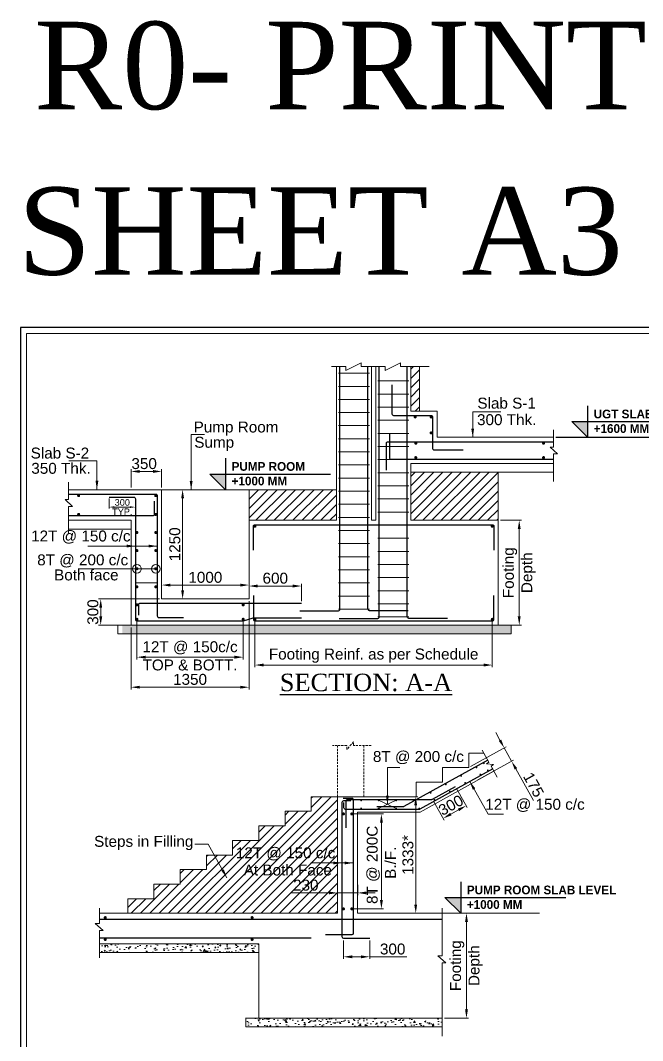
# Model space of a CAD drawing. Header units: millimetres. Extents: x 99112 to 332273, y 431815 to 552227.
# Drawn here: x 287338 to 294456, y 479263 to 490936 of the extents above; entities that cross this region are included whole.
import ezdxf

# ---------------------------------------------------------------- set-up
doc = ezdxf.new("R2010")
doc.units = ezdxf.units.MM
doc.header["$LTSCALE"] = 100
doc.header["$MEASUREMENT"] = 0
doc.linetypes.add('HIDDEN', pattern=[0.375, 0.25, -0.125])
for name, color, linetype, lineweight in [('CONCRETE', 7, 'Continuous', 20), ('DIM', 8, 'Continuous', 13), ('DONUT', 2, 'Continuous', 20), ('LINKS', 3, 'Continuous', 18), ('MAIN TEXT', 6, 'Continuous', 30), ('P.C.C HATCH', 8, 'Continuous', 20), ('REINF', 4, 'Continuous', 30), ('S- LEVEL', 1, 'Continuous', 25), ('SHADE', 252, 'Continuous', 13), ('SUNK', 251, 'Continuous', 9), ('TEXT', 255, 'Continuous', 25)]:
    doc.layers.add(name, color=color, linetype=linetype, lineweight=lineweight)
doc.styles.add('03_ALL SECTIONS.$0$STD-125', font='', dxfattribs={"height": 250})
doc.styles.add('ARIAL', font='arial.ttf')
doc.styles.add('TIMES NEW ROMAN', font='times.ttf', dxfattribs={"width": 0.8, "height": 12})
doc.styles.get('03_ALL SECTIONS.$0$STD-125').set_extended_font_data('Century Gothic')
doc.dimstyles.new('50', dxfattribs={"dimscale": 50, "dimtxt": 2.5, "dimasz": 2, "dimexe": 0.5, "dimexo": 0.5, "dimgap": 0.5, "dimtad": 1, "dimdec": 0, "dimzin": 3, "dimdsep": 46, "dimtxsty": 'ARIAL', "dimcen": 0, "dimdle": 1, "dimclrd": 256, "dimclre": 256, "dimclrt": 7, "dimadec": 0, "dimazin": 0, "dimtfac": 1, "dimtdec": 0, "dimtmove": 0, "dimatfit": 3, "dimfxl": 0, "dimtolj": 1, "dimtzin": 0, "dimlwd": -1, "dimlwe": -1, "dimarcsym": 0})
pattern_1 = [(45, (128092.24, -74894.924), (-53.033009, 53.033009), [])]
pattern_2 = [(50, (-39183.86, 6146.16), (143.452037, -12.550427), [15, -165]), (355, (-39183.86, 6146.16), (-27.750267, 150.438427), [12, -132]), (100.4514, (-39171.9, 6145.11), (115.701876, 137.88791), [12.748038, -140.228422]), (46.1842, (-39183.86, 6186.16), (213.44821, -33.103803), [22.5, -247.5]), (96.6356, (-39166.07, 6183.4), (186.93254, 194.823574), [19.12206, -210.3426]), (351.1842, (-39183.86, 6186.16), (186.93239, 194.82372), [18, -198]), (21, (-39163.86, 6176.16), (119.38141, -80.523778), [15, -165]), (326, (-39163.86, 6176.16), (48.663066, 145.03001), [12, -132]), (71.4514, (-39153.91, 6169.45), (168.044526, 64.5061), [12.748038, -140.228422]), (37.5, (-39183.86, 6146.16), (2.431971, 66.5787708), [0, -130.4, 0, -134, 0, -132.5]), (7.5, (-39183.86, 6146.16), (52.6139075, 78.882342), [0, -76.4, 0, -127.4, 0, -50.5]), (327.5, (-39228.46, 6146.16), (106.764487, -4.5109743), [0, -50, 0, -156, 0, -207]), (317.5, (-39248.46, 6146.16), (116.637234, 20.020996), [0, -65, 0, -103.6, 0, -147])]

# ---------------------------------------------------------------- blocks, each defined once
blk = doc.blocks.new('*D627')
at = {"layer": 'DIM', "transparency": 16777216}
for p, q in [((291686, 482053), (291886, 482053)), ((291861, 481953), (291861, 480820)), ((291373, 480720), (291886, 480720))]:
    blk.add_line(p, q, dxfattribs=at)
for points in [[(291877, 481953), (291844, 481953), (291861, 482053)], [(291844, 480820), (291877, 480820), (291861, 480720)]]:
    blk.add_solid(points, dxfattribs=at)
at = {"layer": 'DIM', "color": 7, "transparency": 16777216, "insert": (291772, 481387), "char_height": 125, "attachment_point": 5, "rotation": 90, "style": 'ARIAL'}
blk.add_mtext('\\A1;1333*', dxfattribs=at)
blk = doc.blocks.new('*D628')
at = {"layer": 'DIM', "transparency": 16777216}
for p, q in [((292824, 482700), (292776, 482787)), ((292488, 482399), (292895, 482624)), ((292873, 482612), (292958, 482459)), ((292573, 482246), (292980, 482471)), ((293007, 482372), (293208, 482009))]:
    blk.add_line(p, q, dxfattribs=at)
for points in [[(292810, 482692), (292839, 482708), (292873, 482612)], [(293021, 482380), (292992, 482364), (292958, 482459)]]:
    blk.add_solid(points, dxfattribs=at)
at = {"layer": 'DIM', "color": 7, "transparency": 16777216, "insert": (293209, 482190), "char_height": 125, "attachment_point": 5, "rotation": 299.0522, "style": 'ARIAL'}
blk.add_mtext('\\A1;175', dxfattribs=at)
blk = doc.blocks.new('*D629')
at = {"layer": 'DIM', "transparency": 16777216}
for p, q in [((291154, 481856), (291493, 481856)), ((291468, 481756), (291468, 480870)), ((291154, 480770), (291493, 480770))]:
    blk.add_line(p, q, dxfattribs=at)
for points in [[(291485, 481756), (291452, 481756), (291468, 481856)], [(291452, 480870), (291485, 480870), (291468, 480770)]]:
    blk.add_solid(points, dxfattribs=at)
at = {"layer": 'DIM', "color": 7, "transparency": 16777216, "insert": (291468, 481274), "char_height": 125, "attachment_point": 5, "rotation": 90, "style": 'ARIAL'}
blk.add_mtext('\\A1;8T @ 200C\\P B./F.', dxfattribs=at)
blk = doc.blocks.new('*D630')
at = {"layer": 'DIM', "transparency": 16777216}
for p, q in [((292328, 482149), (292450, 481929)), ((292065, 482003), (292187, 481784)), ((292350, 481903), (292263, 481854))]:
    blk.add_line(p, q, dxfattribs=at)
for points in [[(292255, 481869), (292271, 481840), (292175, 481806)], [(292358, 481888), (292342, 481917), (292438, 481951)]]:
    blk.add_solid(points, dxfattribs=at)
at = {"layer": 'DIM', "color": 7, "transparency": 16777216, "insert": (292263, 481956), "char_height": 125, "attachment_point": 5, "rotation": 29.0522, "style": 'ARIAL'}
blk.add_mtext('\\A1;300', dxfattribs=at)
blk = doc.blocks.new('*D635')
at = {"layer": 'DIM', "transparency": 16777216}
for p, q in [((292829, 485216), (293070, 485216)), ((293045, 485116), (293045, 484116)), ((292829, 484016), (293070, 484016))]:
    blk.add_line(p, q, dxfattribs=at)
for points in [[(293061, 485116), (293028, 485116), (293045, 485216)], [(293028, 484116), (293061, 484116), (293045, 484016)]]:
    blk.add_solid(points, dxfattribs=at)
at = {"layer": 'DIM', "color": 7, "transparency": 16777216, "char_height": 125, "attachment_point": 5, "rotation": 90, "style": 'ARIAL'}
for s, insert in [('\\A1;Footing', (292939, 484616)), ('Depth', (293150, 484616))]:
    blk.add_mtext(s, dxfattribs=dict(at, insert=insert))
blk = doc.blocks.new('*D636')
at = {"layer": 'DIM', "transparency": 16777216}
for p, q in [((288979, 485566), (289219, 485566)), ((289194, 484416), (289194, 485466)), ((288979, 484316), (289219, 484316))]:
    blk.add_line(p, q, dxfattribs=at)
for points in [[(289211, 485466), (289177, 485466), (289194, 485566)], [(289177, 484416), (289211, 484416), (289194, 484316)]]:
    blk.add_solid(points, dxfattribs=at)
at = {"layer": 'DIM', "color": 7, "transparency": 16777216, "insert": (289105, 484941), "char_height": 125, "attachment_point": 5, "rotation": 90, "style": 'ARIAL'}
blk.add_mtext('\\A1;1250', dxfattribs=at)
blk = doc.blocks.new('*D637')
at = {"layer": 'DIM', "transparency": 16777216}
for p, q in [((288954, 484341), (288954, 484500)), ((289854, 484475), (289054, 484475)), ((289954, 484341), (289954, 484500))]:
    blk.add_line(p, q, dxfattribs=at)
for points in [[(289054, 484491), (289054, 484458), (288954, 484475)], [(289854, 484458), (289854, 484491), (289954, 484475)]]:
    blk.add_solid(points, dxfattribs=at)
at = {"layer": 'DIM', "color": 7, "transparency": 16777216, "insert": (289454, 484563), "char_height": 125, "attachment_point": 5, "style": 'ARIAL'}
blk.add_mtext('\\A1;1000', dxfattribs=at)
blk = doc.blocks.new('*D638')
at = {"layer": 'DIM', "transparency": 16777216}
for p, q in [((291034, 480410), (291034, 480197)), ((291334, 480410), (291334, 480197)), ((291234, 480222), (291134, 480222)), ((291334, 480222), (291760, 480222))]:
    blk.add_line(p, q, dxfattribs=at)
for points in [[(291134, 480238), (291134, 480205), (291034, 480222)], [(291234, 480205), (291234, 480238), (291334, 480222)]]:
    blk.add_solid(points, dxfattribs=at)
at = {"layer": 'DIM', "color": 7, "transparency": 16777216, "insert": (291597, 480310), "char_height": 125, "attachment_point": 5, "style": 'ARIAL'}
blk.add_mtext('\\A1;300', dxfattribs=at)
blk = doc.blocks.new('*D639')
at = {"layer": 'DIM', "transparency": 16777216}
for p, q in [((292189, 480720), (292466, 480720)), ((292441, 479620), (292441, 480620)), ((292189, 479520), (292466, 479520))]:
    blk.add_line(p, q, dxfattribs=at)
for points in [[(292458, 480620), (292425, 480620), (292441, 480720)], [(292425, 479620), (292458, 479620), (292441, 479520)]]:
    blk.add_solid(points, dxfattribs=at)
at = {"layer": 'DIM', "color": 7, "transparency": 16777216, "char_height": 125, "attachment_point": 5, "rotation": 90, "style": 'ARIAL'}
for s, insert in [('\\A1;Footing', (292335, 480120)), ('Depth', (292546, 480120))]:
    blk.add_mtext(s, dxfattribs=dict(at, insert=insert))
blk = doc.blocks.new('03_ALL SECTIONS.$0$A$C3CA661EA')
at = {"layer": 'S- LEVEL', "ltscale": 1000}
h = blk.add_hatch(color=67, dxfattribs=at)
h.dxf.hatch_style = 1
h.paths.add_polyline_path([(0, 300), (-300, 300), (0, 0)])
blk.add_lwpolyline([(0, 600), (0, 0), (-300, 300), (2004, 300)], dxfattribs=at)
blk = doc.blocks.new('*D657')
at = {"layer": 'DIM', "transparency": 16777216}
for p, q in [((290967, 481044), (290967, 480928)), ((291197, 481044), (291197, 480928)), ((290867, 480953), (290439, 480953)), ((291197, 480953), (290967, 480953)), ((291297, 480953), (291397, 480953))]:
    blk.add_line(p, q, dxfattribs=at)
for points in [[(290867, 480936), (290867, 480969), (290967, 480953)], [(291297, 480969), (291297, 480936), (291197, 480953)]]:
    blk.add_solid(points, dxfattribs=at)
at = {"layer": 'DIM', "color": 7, "transparency": 16777216, "insert": (290603, 481041), "char_height": 125, "attachment_point": 5, "style": 'ARIAL'}
blk.add_mtext('\\A1;230', dxfattribs=at)
blk = doc.blocks.new('*D658')
at = {"layer": 'DIM', "transparency": 16777216}
for p, q in [((289954, 484341), (289954, 484489)), ((290054, 484464), (290454, 484464)), ((290554, 484291), (290554, 484489))]:
    blk.add_line(p, q, dxfattribs=at)
for points in [[(290054, 484481), (290054, 484447), (289954, 484464)], [(290454, 484447), (290454, 484481), (290554, 484464)]]:
    blk.add_solid(points, dxfattribs=at)
at = {"layer": 'DIM', "color": 7, "transparency": 16777216, "insert": (290254, 484553), "char_height": 125, "attachment_point": 5, "style": 'ARIAL'}
blk.add_mtext('\\A1;600', dxfattribs=at)
blk = doc.blocks.new('*D659')
at = {"layer": 'DIM', "transparency": 16777216}
for p, q in [((288604, 485591), (288604, 485800)), ((288704, 485775), (288854, 485775)), ((288954, 485591), (288954, 485800))]:
    blk.add_line(p, q, dxfattribs=at)
for points in [[(288704, 485792), (288704, 485758), (288604, 485775)], [(288854, 485758), (288854, 485792), (288954, 485775)]]:
    blk.add_solid(points, dxfattribs=at)
at = {"layer": 'DIM', "color": 7, "transparency": 16777216, "insert": (288754, 485864), "char_height": 125, "attachment_point": 5, "style": 'ARIAL'}
blk.add_mtext('\\A1;350', dxfattribs=at)
blk = doc.blocks.new('*D661')
at = {"layer": 'DIM', "transparency": 16777216}
for p, q in [((288929, 484316), (288232, 484316)), ((288257, 484216), (288257, 484116)), ((288579, 484016), (288232, 484016))]:
    blk.add_line(p, q, dxfattribs=at)
for points in [[(288274, 484216), (288241, 484216), (288257, 484316)], [(288241, 484116), (288274, 484116), (288257, 484016)]]:
    blk.add_solid(points, dxfattribs=at)
at = {"layer": 'DIM', "color": 7, "transparency": 16777216, "insert": (288168, 484166), "char_height": 125, "attachment_point": 5, "rotation": 90, "style": 'ARIAL'}
blk.add_mtext('\\A1;300', dxfattribs=at)
blk = doc.blocks.new('*D662')
at = {"layer": 'DIM', "transparency": 16777216}
for p, q in [((288672, 484058), (288672, 483625)), ((289887, 484058), (289887, 483625)), ((288772, 483650), (289787, 483650))]:
    blk.add_line(p, q, dxfattribs=at)
for points in [[(288772, 483667), (288772, 483633), (288672, 483650)], [(289787, 483633), (289787, 483667), (289887, 483650)]]:
    blk.add_solid(points, dxfattribs=at)
at = {"layer": 'DIM', "color": 7, "transparency": 16777216, "char_height": 125, "attachment_point": 5, "style": 'ARIAL'}
for s, insert in [('\\A1;12T @ 150c/c', (289279, 483757)), ('TOP & BOTT.', (289279, 483560))]:
    blk.add_mtext(s, dxfattribs=dict(at, insert=insert))
blk = doc.blocks.new('*D663')
at = {"layer": 'DIM', "transparency": 16777216}
for p, q in [((289954, 484291), (289954, 483281)), ((288604, 483991), (288604, 483281)), ((289854, 483306), (288704, 483306))]:
    blk.add_line(p, q, dxfattribs=at)
for points in [[(288704, 483323), (288704, 483290), (288604, 483306)], [(289854, 483290), (289854, 483323), (289954, 483306)]]:
    blk.add_solid(points, dxfattribs=at)
at = {"layer": 'DIM', "color": 7, "transparency": 16777216, "insert": (289279, 483395), "char_height": 125, "attachment_point": 5, "style": 'ARIAL'}
blk.add_mtext('\\A1;1350', dxfattribs=at)
blk = doc.blocks.new('*D727')
at = {"layer": 'DIM', "transparency": 16777216}
for p, q in [((290022, 484058), (290022, 483535)), ((292737, 484058), (292737, 483535)), ((290122, 483560), (292637, 483560))]:
    blk.add_line(p, q, dxfattribs=at)
for points in [[(290122, 483577), (290122, 483543), (290022, 483560)], [(292637, 483543), (292637, 483577), (292737, 483560)]]:
    blk.add_solid(points, dxfattribs=at)
at = {"layer": 'DIM', "color": 7, "transparency": 16777216, "insert": (291379, 483667), "char_height": 125, "attachment_point": 5, "style": 'ARIAL'}
blk.add_mtext('\\A1;Footing Reinf. as per Schedule', dxfattribs=at)
blk = doc.blocks.new('*D896')
at = {"layer": 'DIM', "transparency": 16777216}
for p, q in [((288354, 485466), (288354, 485352)), ((288594, 485367), (288414, 485367)), ((288654, 485437), (288654, 485352))]:
    blk.add_line(p, q, dxfattribs=at)
for points in [[(288414, 485377), (288414, 485357), (288354, 485367)], [(288594, 485357), (288594, 485377), (288654, 485367)]]:
    blk.add_solid(points, dxfattribs=at)
at = {"layer": 'DIM', "color": 7, "transparency": 16777216, "char_height": 75, "attachment_point": 5, "style": 'ARIAL'}
for s, insert in [('TYP.', (288504, 485314)), ('\\A1;300', (288504, 485420))]:
    blk.add_mtext(s, dxfattribs=dict(at, insert=insert))

msp = doc.modelspace()

# ---------------------------------------------------------------- hatches: boundary and pattern name
at = {"layer": 'P.C.C HATCH'}
h = msp.add_hatch(dxfattribs=at)
h.set_pattern_fill('AR-CONC', color=256, scale=20, style=0)
h.set_pattern_definition([(50, (25972.74, 9090.55), (143.452037, -12.550427), [15, -165]), (355, (25972.74, 9090.55), (-27.750267, 150.438427), [12, -132]), (100.4514, (25984.69, 9089.5), (115.701876, 137.88791), [12.748038, -140.228422]), (46.1842, (25972.74, 9130.55), (213.44821, -33.103803), [22.5, -247.5]), (96.6356, (25990.52, 9127.79), (186.93254, 194.823574), [19.12206, -210.3426]), (351.1842, (25972.74, 9130.55), (186.93239, 194.82372), [18, -198]), (21, (25992.74, 9120.55), (119.38141, -80.523778), [15, -165]), (326, (25992.74, 9120.55), (48.663066, 145.03001), [12, -132]), (71.4514, (26002.69, 9113.84), (168.044526, 64.5061), [12.748038, -140.228422]), (37.5, (25972.737, 9090.55), (2.431971, 66.578771), [0, -130.4, 0, -134, 0, -132.5]), (7.5, (25972.74, 9090.55), (52.6139075, 78.882342), [0, -76.4, 0, -127.4, 0, -50.5]), (327.5, (25928.14, 9090.55), (106.764487, -4.5109743), [0, -50, 0, -156, 0, -207]), (317.5, (25908.14, 9090.55), (116.637234, 20.020996), [0, -65, 0, -103.6, 0, -147])])
h.paths.add_polyline_path([(295663.8, 485115.7), (295663.8, 485215.7), (294663.7, 485215.7), (294663.7, 485115.7)])
h.paths.add_polyline_path([(295513.8, 484015.7), (295513.8, 483915.7), (298663.8, 483915.7), (298663.8, 484015.7)])
h.paths.add_polyline_path([(299146.8, 485765.7), (299146.8, 485865.7), (298513.8, 485865.7), (298513.8, 485765.7)])
h.paths.add_polyline_path([(294279.4, 485221.6), (294279.4, 485559.8), (294469.6, 485559.8), (294469.6, 485221.6)], flags=9)
h.paths.add_polyline_path([(298781.1, 484306.2), (298781.1, 484925.1), (299005.3, 484925.1), (299005.3, 484306.2)], flags=9)
h.paths.add_polyline_path([(298992.8, 484364.1), (298992.8, 484867.2), (299215, 484867.2), (299215, 484364.1)], flags=9)
h.paths.add_polyline_path([(299210, 486259.4), (299210, 486597.6), (299400.2, 486597.6), (299400.2, 486259.4)], flags=9)
h = msp.add_hatch(dxfattribs=at)
h.set_pattern_fill('AR-CONC', color=256, scale=20, style=0)
h.set_pattern_definition([(50, (20263.24, 5286.42), (143.452037, -12.550427), [15, -165]), (355, (20263.24, 5286.42), (-27.750267, 150.438427), [12, -132]), (100.4514, (20275.2, 5285.38), (115.701876, 137.88791), [12.748038, -140.228422]), (46.1842, (20263.24, 5326.42), (213.44821, -33.103803), [22.5, -247.5]), (96.6356, (20281.03, 5323.67), (186.93254, 194.823574), [19.12206, -210.3426]), (351.1842, (20263.24, 5326.42), (186.93239, 194.82372), [18, -198]), (21, (20283.24, 5316.42), (119.38141, -80.523778), [15, -165]), (326, (20283.24, 5316.42), (48.663066, 145.03001), [12, -132]), (71.4514, (20293.19, 5309.71), (168.044526, 64.5061), [12.748038, -140.228422]), (37.5, (20263.243, 5286.425), (2.431971, 66.578771), [0, -130.4, 0, -134, 0, -132.5]), (7.5, (20263.24, 5286.425), (52.6139075, 78.882342), [0, -76.4, 0, -127.4, 0, -50.5]), (327.5, (20218.643, 5286.425), (106.764487, -4.5109743), [0, -50, 0, -156, 0, -207]), (317.5, (20198.64, 5286.42), (116.637234, 20.020996), [0, -65, 0, -103.6, 0, -147])])
h.paths.add_polyline_path([(288504.3, 484015.7), (288504.3, 483915.7), (292954.3, 483915.7), (292954.3, 484015.7)])
h.paths.add_polyline_path([(292860.8, 484403.9), (292860.8, 484827.5), (293051, 484827.5), (293051, 484403.9)], flags=9)
h = msp.add_hatch(dxfattribs=at)
h.set_pattern_fill('AR-CONC', color=256, scale=20, style=0)
h.set_pattern_definition(pattern_2)
h.paths.add_polyline_path([(290066.5, 480269.9), (290066.5, 480369.9), (288241.6, 480369.9), (288241.6, 480269.9)])
h = msp.add_hatch(dxfattribs=at)
h.set_pattern_fill('AR-CONC', color=256, scale=20, style=0)
h.set_pattern_definition(pattern_2)
h.paths.add_polyline_path([(292164, 479419.9), (292164, 479519.9), (289916.5, 479519.9), (289916.5, 479419.9)])
at = {"layer": 'SHADE'}
h = msp.add_hatch(dxfattribs=at)
h.set_pattern_fill('ANSI31', color=256, scale=600, style=0)
h.set_pattern_definition([(45, (20263.24, 5286.425), (-53.033009, 53.033009), [])])
h.paths.add_polyline_path([(291904.3, 486975.7), (291804.3, 486975.7), (291804.3, 486465.7), (291904.3, 486465.7)])
h = msp.add_hatch(dxfattribs=at)
h.set_pattern_fill('ANSI31', color=256, scale=600, style=0)
h.set_pattern_definition(pattern_1)
h.paths.add_polyline_path([(292804.3, 485215.7), (292804.3, 485265.7), (292804.3, 485765.7), (291804.3, 485765.7), (291804.3, 485215.7)])
h.paths.add_polyline_path([(292826.7, 484306.2), (292826.7, 484925.1), (293051, 484925.1), (293051, 484306.2)], flags=9)
h.paths.add_polyline_path([(293038.5, 484364.1), (293038.5, 484867.2), (293260.7, 484867.2), (293260.7, 484364.1)], flags=9)
h = msp.add_hatch(dxfattribs=at)
h.set_pattern_fill('ANSI31', color=256, scale=600, style=0)
h.set_pattern_definition(pattern_1)
h.paths.add_polyline_path([(290954.3, 485215.7), (290954.3, 485565.7), (289954.3, 485565.7), (289954.3, 485215.7)])
h = msp.add_hatch(dxfattribs=at)
h.set_pattern_fill('ANSI31', color=256, scale=600, style=0)
h.set_pattern_definition([(45, (218855.074, 531671.6), (-53.03301, 53.03301), [])])
h.paths.add_polyline_path([(290966.5, 482053.1), (290666.5, 482053.1), (290666.5, 481886.5), (290366.5, 481886.5), (290366.5, 481719.8), (290066.5, 481719.8), (290066.5, 481553.2), (289766.5, 481553.2), (289766.5, 481386.5), (289466.5, 481386.5), (289466.5, 481219.9), (289166.5, 481219.9), (289166.5, 481053.2), (288866.5, 481053.2), (288866.5, 480886.6), (288566.5, 480886.6), (288566.5, 480719.9), (290966.5, 480719.9)])

# ---------------------------------------------------------------- linework, layer by layer
at = {"color": 5}
msp.add_lwpolyline([(287338.5, 472573.6), (308297, 472573.6), (308297, 487423.6), (287338.5, 487423.6)], close=True, dxfattribs=at)
at = {"layer": 'CONCRETE'}
for p, q in [((290954.3, 485215.7, 389.1), (290954.3, 486975.7, 389.1)), ((291354.3, 485215.7, 389.1), (291354.3, 486975.7, 389.1)), ((291404.3, 485215.7, 389.1), (291404.3, 486975.7, 389.1)), ((291804.3, 486465.7, 389.1), (291804.3, 486975.7, 389.1)), ((291904.3, 486465.7, 389.1), (291904.3, 486975.7, 389.1)), ((291804.3, 486465.7, 389.1), (292104.3, 486465.7, 389.1)), ((292104.3, 486165.7, 389.1), (292104.3, 486465.7, 389.1)), ((292104.3, 486165.7, 389.1), (293437.3, 486165.7, 389.1)), ((293437.3, 485865.7, 389.1), (291804.3, 485865.7, 389.1)), ((291804.3, 485215.7, 389.1), (291804.3, 485865.7, 389.1)), ((293437.3, 485765.7, 389.1), (291804.3, 485765.7, 389.1)), ((288954.3, 485565.7, 389.1), (287888.8, 485565.7, 389.1)), ((288954.3, 484315.7, 389.1), (288954.3, 485565.7, 389.1)), ((290954.3, 485565.7, 389.1), (289954.3, 485565.7, 389.1)), ((289954.3, 485215.7, 389.1), (289954.3, 485565.7, 389.1)), ((288604.3, 485215.7, 389.1), (287888.8, 485215.7, 389.1)), ((288604.3, 485115.7, 389.1), (287888.8, 485115.7, 389.1)), ((288604.3, 484015.7, 389.1), (288604.3, 485215.7, 389.1)), ((290954.3, 485215.7, 389.1), (289954.3, 485215.7, 389.1)), ((289954.3, 485215.7, 389.1), (289954.3, 484315.7, 389.1)), ((291354.3, 485215.7, 389.1), (291404.3, 485215.7, 389.1)), ((292804.3, 485215.7, 389.1), (291804.3, 485215.7, 389.1)), ((292804.3, 485215.7, 389.1), (292804.3, 484015.7, 389.1)), ((289954.3, 484315.7, 389.1), (288954.3, 484315.7, 389.1)), ((288454.3, 484015.7, 389.1), (292954.3, 484015.7, 389.1)), ((288454.3, 483915.7, 389.1), (288454.3, 484015.7, 389.1)), ((289954.3, 484015.7, 389.1), (288604.3, 484015.7, 389.1)), ((292954.3, 484015.7, 389.1), (292954.3, 483915.7, 389.1)), ((292954.3, 483915.7, 389.1), (288454.3, 483915.7, 389.1)), ((292466.5, 482386.4, 778.2), (292466.5, 482553.1, 778.2)), ((292466.5, 482553.1, 778.2), (292639.5, 482553.1, 778.2)), ((291911.9, 481878.1, 778.2), (292755.4, 482346.7, 778.2)), ((292166.5, 482219.8, 778.2), (292166.5, 482386.4, 778.2)), ((292166.5, 482386.4, 778.2), (292466.5, 482386.4, 778.2)), ((291866.5, 482053.1, 778.2), (291866.5, 482219.8, 778.2)), ((291866.5, 482219.8, 778.2), (292166.5, 482219.8, 778.2)), ((290666.5, 481886.5, 778.2), (290666.5, 482053.1, 778.2)), ((290666.5, 482053.1, 778.2), (291866.5, 482053.1, 778.2)), ((290966.5, 482053.1, 778.2), (290966.5, 480719.9, 778.2)), ((290966.5, 482053.1, 778.2), (290966.5, 482053.1, 778.2)), ((290366.5, 481719.8, 778.2), (290366.5, 481886.5, 778.2)), ((290366.5, 481886.5, 778.2), (290666.5, 481886.5, 778.2)), ((291196.5, 481878.1, 778.2), (291196.5, 480719.9, 778.2)), ((291196.5, 481878.1, 778.2), (291911.9, 481878.1, 778.2)), ((290066.5, 481553.2, 778.2), (290066.5, 481719.8, 778.2)), ((290066.5, 481719.8, 778.2), (290366.5, 481719.8, 778.2)), ((289766.5, 481386.5, 778.2), (289766.5, 481553.2, 778.2)), ((289766.5, 481553.2, 778.2), (290066.5, 481553.2, 778.2)), ((289466.5, 481219.9, 778.2), (289466.5, 481386.5, 778.2)), ((289466.5, 481386.5, 778.2), (289766.5, 481386.5, 778.2)), ((289166.5, 481053.2, 778.2), (289166.5, 481219.9, 778.2)), ((289166.5, 481219.9, 778.2), (289466.5, 481219.9, 778.2)), ((288866.5, 480886.6, 778.2), (288866.5, 481053.2, 778.2)), ((288866.5, 481053.2, 778.2), (289166.5, 481053.2, 778.2)), ((288566.5, 480719.9, 778.2), (288566.5, 480886.6, 778.2)), ((288566.5, 480886.6, 778.2), (288866.5, 480886.6, 778.2)), ((288241.6, 480719.9, 778.2), (290966.5, 480719.9, 778.2)), ((291196.5, 480719.9, 778.2), (292164, 480719.9, 778.2)), ((288241.6, 480369.9, 778.2), (290066.5, 480369.9, 778.2)), ((290066.5, 480369.9, 778.2), (290066.5, 479519.9, 778.2)), ((288241.6, 480269.9, 778.2), (290066.5, 480269.9, 778.2)), ((289916.5, 479519.9, 778.2), (292164, 479519.9, 778.2)), ((289916.5, 479519.9, 778.2), (289916.5, 479419.9, 778.2)), ((289916.5, 479419.9, 778.2), (292164, 479419.9, 778.2))]:
    msp.add_line(p, q, dxfattribs=at)
for points, elevation in [([(291437.9, 486975.7), (291237.5, 486975.7), (291237.5, 487015.8), (291059.8, 486929), (291059.8, 486975.7), (290896.7, 486975.7)], -335.1), ([(292013.4, 486975.7), (291687.5, 486975.7), (291687.5, 487015.8), (291509.8, 486929), (291509.8, 486975.7), (291346.7, 486975.7)], -335.1), ([(293437.3, 486252.9), (293437.3, 486052.5), (293397.3, 486052.5), (293484, 485974.8), (293437.3, 485974.8), (293437.3, 485658.5)], -335.1), ([(292804.3, 485765.7), (292804.3, 485215.7)], 389.1), ([(287888.8, 485652.9), (287888.8, 485452.5), (287848.8, 485452.5), (287935.5, 485374.8), (287888.8, 485374.8), (287888.8, 485058.5)], 389.1), ([(288241.6, 480778.5), (288241.6, 480602.7), (288191.9, 480602.7), (288284.2, 480521.7), (288241.6, 480521.7), (288241.6, 480208.3)], 389.1), ([(292164, 480778.5), (292164, 480232.1), (292114.3, 480232.1), (292206.7, 480151.1), (292164, 480151.1), (292164, 479313.9)], 389.1)]:
    msp.add_lwpolyline(points, dxfattribs=dict(at, elevation=elevation))
at = {"layer": 'DIM'}
for p, q in [((288954.3, 485565.7, 389.1), (289954.3, 485565.7, 389.1)), ((288654.3, 484500.7, 389.1), (288904.3, 484500.7, 389.1)), ((291436.7, 482012.1, 778.2), (291636.7, 481919.1, 778.2)), ((291636.7, 482012.1, 778.2), (291436.7, 481919.1, 778.2)), ((292164, 480719.9, 778.2), (293277.5, 480719.9, 778.2))]:
    msp.add_line(p, q, dxfattribs=at)
at = {"layer": 'DIM', "linetype": 'HIDDEN'}
for p, q in [((290966.5, 482053.1, 778.2), (290966.5, 482640.9, 778.2)), ((291266.5, 482053.1, 778.2), (291266.5, 482640.9, 778.2))]:
    msp.add_line(p, q, dxfattribs=at)
at = {"layer": 'DIM', "linetype": 'HIDDEN', "elevation": 54}
msp.add_lwpolyline([(291350.1, 482640.9), (291149.7, 482640.9), (291149.7, 482680.9), (291072, 482594.2), (291072, 482640.9), (290909, 482640.9)], dxfattribs=at)
at = {"layer": 'DIM', "elevation": 778.2}
msp.add_lwpolyline([(292620.1, 482587.4), (292698.9, 482448), (292669.8, 482429.8), (292751.4, 482423.9), (292724.1, 482403.5), (292793.6, 482277.6)], dxfattribs=at)
at = {"layer": 'DONUT'}
for points, const_width, elevation in [([(291863, 486398.2, -1), (291845.5, 486398.2, -1)], 17.5, 389.1), ([(292045.5, 486398.2, -1), (292028, 486398.2, -1)], 17.5, 389.1), ([(292045.5, 486215.7, -1), (292028, 486215.7, -1)], 17.5, 389.1), ([(291870.2, 486098.2, -1), (291852.7, 486098.2, -1)], 17.5, 389.1), ([(293332, 486098.2, -1), (293314.5, 486098.2, -1)], 17.5, 389.1), ([(291870.2, 485933.2, 1), (291852.7, 485933.2, 1)], 17.5, 389.1), ([(293332, 485933.2, 1), (293314.5, 485933.2, 1)], 17.5, 389.1), ([(288013.4, 485498.2, -1), (287995.9, 485498.2, -1)], 17.5, 389.1), ([(288895.5, 485498.2, -1), (288878, 485498.2, -1)], 17.5, 389.1), ([(288013.4, 485283.2, 1), (287995.9, 485283.2, 1)], 17.5, 389.1), ([(288895.5, 485283.2, 1), (288878, 485283.2, 1)], 17.5, 389.1), ([(290030.5, 485148.2, 1), (290013, 485148.2, 1)], 17.5, 389.1), ([(292745.5, 485148.2, 1), (292728, 485148.2, 1)], 17.5, 389.1), ([(288663, 485076.2, -1), (288680.5, 485076.2, -1)], 17.5, 389.1), ([(288895.5, 485076.2, 1), (288878, 485076.2, 1)], 17.5, 389.1), ([(288663, 484869.2, -1), (288680.5, 484869.2, -1)], 17.5, 389.1), ([(288895.5, 484869.2, 1), (288878, 484869.2, 1)], 17.5, 389.1), ([(288663, 484662.2, -1), (288680.5, 484662.2, -1)], 17.5, 389.1), ([(288895.5, 484662.2, 1), (288878, 484662.2, 1)], 17.5, 389.1), ([(288663, 484455.2, -1), (288680.5, 484455.2, -1)], 17.5, 389.1), ([(288895.5, 484455.2, 1), (288878, 484455.2, 1)], 17.5, 389.1), ([(288663, 484248.2, 1), (288680.5, 484248.2, 1)], 17.5, 389.1), ([(289895.5, 484248.2, -1), (289878, 484248.2, -1)], 17.5, 389.1), ([(288680.5, 484083.2, -1), (288663, 484083.2, -1)], 17.5, 389.1), ([(289895.5, 484083.2, -1), (289878, 484083.2, -1)], 17.5, 389.1), ([(290030.5, 484083.2, -1), (290013, 484083.2, -1)], 17.5, 389.1), ([(292745.5, 484083.2, -1), (292728, 484083.2, -1)], 17.5, 389.1), ([(292643.4, 482440.7, -1), (292637.8, 482431.8, -1)], 10.5, 778.2), ([(292558.2, 482393.4, -1), (292552.6, 482384.4, -1)], 10.5, 778.2), ([(292605.8, 482307.6, 1), (292595.3, 482307.6, 1)], 10.5, 778.2), ([(292691, 482354.9, 1), (292680.5, 482354.9, 1)], 10.5, 778.2), ([(292208.5, 482199.1, -1), (292203, 482190.2, -1)], 10.5, 778.2), ([(292383.3, 482296.2, -1), (292377.8, 482287.3, -1)], 10.5, 778.2), ([(292431, 482210.5, 1), (292420.5, 482210.5, 1)], 10.5, 778.2), ([(292033.7, 482102, -1), (292028.1, 482093.1, -1)], 10.5, 778.2), ([(292256.1, 482113.4, 1), (292245.6, 482113.4, 1)], 10.5, 778.2), ([(291241.9, 482012.1, -1), (291231.4, 482012.1, -1)], 10.5, 778.2), ([(291441.9, 482012.1, -1), (291431.4, 482012.1, -1)], 10.5, 778.2), ([(291641.9, 482012.1, -1), (291631.4, 482012.1, -1)], 10.5, 778.2), ([(291841.9, 482012.1, -1), (291831.4, 482012.1, -1)], 10.5, 778.2), ([(292081.3, 482016.2, 1), (292070.8, 482016.2, 1)], 10.5, 778.2), ([(291042.8, 481856.2, -1), (291025.3, 481856.2, -1)], 17.5, 778.2), ([(291120.2, 481856.2, 1), (291137.7, 481856.2, 1)], 17.5, 778.2), ([(291241.9, 481919.1, 1), (291231.4, 481919.1, 1)], 10.5, 778.2), ([(291441.9, 481919.1, 1), (291431.4, 481919.1, 1)], 10.5, 778.2), ([(291641.9, 481919.1, 1), (291631.4, 481919.1, 1)], 10.5, 778.2), ([(291906.5, 481919.1, 1), (291896, 481919.1, 1)], 10.5, 778.2), ([(288317.8, 480669.9, 1), (288300.3, 480669.9, 1)], 17.5, 401.4), ([(289997.7, 480669.9, 1), (289980.2, 480669.9, 1)], 17.5, 401.4), ([(291042.8, 480769.9, -1), (291025.3, 480769.9, -1)], 17.5, 778.2), ([(291120.2, 480769.9, 1), (291137.7, 480769.9, 1)], 17.5, 778.2), ([(288317.8, 480419.9, -1), (288300.3, 480419.9, -1)], 17.5, 401.4), ([(289997.7, 480419.9, -1), (289980.2, 480419.9, -1)], 17.5, 401.4)]:
    msp.add_lwpolyline(points, format="xyb", close=True, dxfattribs=dict(at, const_width=const_width, elevation=elevation))
at = {"layer": 'LINKS'}
for p, q in [((290976.8, 486898.8, 389.1), (291331.8, 486898.8, 389.1)), ((290976.8, 486748.8, 389.1), (291331.8, 486748.8, 389.1)), ((291426.8, 486810.8, 389.1), (291781.8, 486810.8, 389.1)), ((291426.8, 486660.8, 389.1), (291781.8, 486660.8, 389.1)), ((290976.8, 486598.8, 389.1), (291331.8, 486598.8, 389.1)), ((290976.8, 486448.8, 389.1), (291331.8, 486448.8, 389.1)), ((291426.8, 486510.8, 389.1), (291781.8, 486510.8, 389.1)), ((290976.8, 486298.8, 389.1), (291331.8, 486298.8, 389.1)), ((291426.8, 486360.8, 389.1), (291781.8, 486360.8, 389.1)), ((291426.8, 486210.8, 389.1), (291781.8, 486210.8, 389.1)), ((290976.8, 486148.8, 389.1), (291331.8, 486148.8, 389.1)), ((291426.8, 486060.8, 389.1), (291781.8, 486060.8, 389.1)), ((290976.8, 485998.8, 389.1), (291331.8, 485998.8, 389.1)), ((290976.8, 485848.8, 389.1), (291331.8, 485848.8, 389.1)), ((291426.8, 485910.8, 389.1), (291781.8, 485910.8, 389.1)), ((290976.8, 485698.8, 389.1), (291331.8, 485698.8, 389.1)), ((291426.8, 485760.8, 389.1), (291781.8, 485760.8, 389.1)), ((291426.8, 485610.8, 389.1), (291781.8, 485610.8, 389.1)), ((290976.8, 485548.8, 389.1), (291331.8, 485548.8, 389.1)), ((290976.8, 485398.8, 389.1), (291331.8, 485398.8, 389.1)), ((291426.8, 485460.8, 389.1), (291781.8, 485460.8, 389.1)), ((290976.8, 485248.8, 389.1), (291331.8, 485248.8, 389.1)), ((291426.8, 485310.8, 389.1), (291781.8, 485310.8, 389.1)), ((291426.8, 485160.8, 389.1), (291781.8, 485160.8, 389.1)), ((290976.8, 485098.8, 389.1), (291331.8, 485098.8, 389.1)), ((291426.8, 485010.8, 389.1), (291781.8, 485010.8, 389.1)), ((290976.8, 484948.8, 389.1), (291331.8, 484948.8, 389.1)), ((290976.8, 484798.8, 389.1), (291331.8, 484798.8, 389.1)), ((291426.8, 484860.8, 389.1), (291781.8, 484860.8, 389.1)), ((290976.8, 484648.8, 389.1), (291331.8, 484648.8, 389.1)), ((291426.8, 484710.8, 389.1), (291781.8, 484710.8, 389.1)), ((291426.8, 484560.8, 389.1), (291781.8, 484560.8, 389.1)), ((290976.8, 484498.8, 389.1), (291331.8, 484498.8, 389.1)), ((290976.8, 484348.8, 389.1), (291331.8, 484348.8, 389.1)), ((291426.8, 484410.8, 389.1), (291781.8, 484410.8, 389.1)), ((290976.8, 484198.8, 389.1), (291331.8, 484198.8, 389.1)), ((291426.8, 484260.8, 389.1), (291781.8, 484260.8, 389.1)), ((291426.8, 484110.8, 389.1), (291781.8, 484110.8, 389.1))]:
    msp.add_line(p, q, dxfattribs=at)
at = {"layer": 'REINF', "lineweight": 25, "elevation": 389.1}
for points in [[(290536.1, 484181.3), (290976.8, 484181.3, 0.4142136), (290994.3, 484198.8), (290994.3, 486975.7)], [(290986.1, 484093.3), (291426.8, 484093.3, 0.4142136), (291444.3, 484110.8), (291444.3, 486975.7)], [(291772.5, 484181.3), (291331.8, 484181.3, -0.4142136), (291314.3, 484198.8), (291314.3, 486975.7)], [(292222.5, 484093.3), (291781.8, 484093.3, -0.4142136), (291764.3, 484110.8), (291764.3, 486975.7)], [(291589.2, 486765.7), (291589.2, 486433.2, 0.4142136), (291606.7, 486415.7), (292036.8, 486415.7, -0.4142136), (292054.3, 486398.2), (292054.3, 486038.2, 0.4142136), (292071.8, 486020.7), (292404.3, 486020.7)], [(290004.3, 484875.9), (290004.3, 485148.2, -0.4142136), (290021.8, 485165.7), (292736.8, 485165.7, -0.4142136), (292754.3, 485148.2), (292754.3, 484875.9)], [(290004.3, 484355.4), (290004.3, 484083.2, 0.4142136), (290021.8, 484065.7), (292736.8, 484065.7, 0.4142136), (292754.3, 484083.2), (292754.3, 484355.4)]]:
    msp.add_lwpolyline(points, format="xyb", dxfattribs=at)
at = {"layer": 'REINF'}
for points, elevation in [([(291561, 486203.2), (291561, 485933.2, 0.4142136), (291578.5, 485915.7), (293437.3, 485915.7)], 389.1), ([(291526, 485791.3), (291526, 486098.2, -0.4142136), (291543.5, 486115.7), (293437.3, 486115.7)], 389.1), ([(287888.8, 485515.7), (288886.8, 485515.7, -0.4142136), (288904.3, 485498.2), (288904.3, 484121.9, 0.4142136), (288921.8, 484104.4), (289204.3, 484104.4)], 389.1), ([(288354.3, 485480.7), (288636.8, 485480.7, -0.4142136), (288654.3, 485463.2), (288654.3, 484083.2, 0.4142136), (288671.8, 484065.7), (289886.8, 484065.7, 0.0480912), (289890.1, 484066), (290002.6, 484100.3, -0.0480912), (290006, 484100.7), (290554.3, 484100.7)], 389.1), ([(288869.3, 485433.5), (288869.3, 485283.2, -0.4142136), (288851.8, 485265.7), (287888.8, 485265.7)], 389.1), ([(290554.3, 484265.7), (288706.8, 484265.7, 0.4142136), (288689.3, 484248.2), (288689.3, 484131.9)], 389.1), ([(292684.6, 482473.3), (291725.2, 481940.3, -0.1274474), (291716.7, 481938.1), (291416.7, 481938.1)], 778.2), ([(292740.9, 482373), (291906.6, 481909.5, -0.1274474), (291901.2, 481908.1), (291057.6, 481908.1, -0.4142136), (291040.1, 481925.6), (291040.1, 481987.5)], 778.2), ([(291063.9, 481695.9), (291063.9, 482005.6, -0.4142136), (291081.4, 482023.1), (292044.8, 482023.1, 0.1274474), (292053.3, 482025.3), (292315.5, 482171)], 778.2), ([(291029.3, 482037.6), (291129.2, 482037.6, -0.414238), (291146.7, 482020.1), (291146.5, 480489.9, -0.4141845), (291129, 480472.4), (290828.5, 480472.4)], 778.2), ([(291117.5, 482005.4), (291033.8, 482005.4, 0.414238), (291016.3, 481987.9), (291016.5, 480452.9, 0.4141845), (291034, 480435.4), (291334.5, 480435.4)], 778.2)]:
    msp.add_lwpolyline(points, format="xyb", dxfattribs=dict(at, elevation=elevation))
at = {"layer": 'REINF', "lineweight": 25, "elevation": 389.1}
for points in [[(288241.6, 480652.4), (292164, 480652.4)], [(288241.6, 480437.4), (290666.5, 480437.4)]]:
    msp.add_lwpolyline(points, dxfattribs=at)
at = {"layer": 'S- LEVEL', "ltscale": 1000}
msp.add_line((293462.3, 486165.7), (294634.9, 486165.7, 389.1), dxfattribs=at)
at = {"layer": 'SUNK', "color": 6}
msp.add_lwpolyline([(287408.7, 472643.8), (308226.8, 472643.8), (308226.8, 487353.3), (287408.7, 487353.3)], close=True, dxfattribs=at)

# ---------------------------------------------------------------- block references
at = {"layer": 'S- LEVEL', "ltscale": 1000, "xscale": 0.5999999999999999, "yscale": 0.5999999999999999, "zscale": 0.5999999999999999}
for p in [(293826.1, 486165.7, 389.1), (289684.2, 485565.7, 389.1), (292375, 480719.9, 389.1)]:
    msp.add_blockref('03_ALL SECTIONS.$0$A$C3CA661EA', p, dxfattribs=at)

# ---------------------------------------------------------------- texts
at = {"layer": 'MAIN TEXT', "style": 'TIMES NEW ROMAN'}
for s, height, rotation, p in [('R0- PRINT SENT ON 24-04-2019', 1000, 359.99642, (287496, 489920)), ('SHEET A3', 1000, 359.99642, (287308.5, 488026.2, 389.1)), ('%%uSECTION: A-A', 200, 0.00358, (290305.4, 483261.1, 388.2))]:
    msp.add_text(s, height=height, rotation=rotation, dxfattribs=at).set_placement(p)
at = {"layer": 'S- LEVEL', "ltscale": 1000, "char_height": 100, "width": 2157.163, "attachment_point": 1, "style": '03_ALL SECTIONS.$0$STD-125'}
for s, insert in [('{\\fCentury Gothic|b1|i0|c0|p34;\\C1;UGT SLAB\\C256; \\C1;LEVEL\\C256; \\P+1600 MM }', (293896.4, 486482.3, 389.1)), ('{\\fCentury Gothic|b1|i0|c0|p34;\\C1;PUMP ROOM\\P\\C256;+1000 MM }', (289754.5, 485882.3, 389.1)), ('{\\fCentury Gothic|b1|i0|c0|p34;\\C1;PUMP ROOM SLAB\\C256; \\C1;LEVEL\\C256; \\P+1000 MM }', (292445.4, 481036.6, 389.1))]:
    msp.add_mtext(s, dxfattribs=dict(at, insert=insert))
at = {"layer": 'TEXT', "style": 'ARIAL'}
for s, rotation, p in [('Slab S-1', 0, (292565.8, 486494, 389.1)), ('300 Thk.', 360, (292562.2, 486304.9, 389.1)), ('Pump Room', 0, (289320.1, 486221, 0)), ('Sump', 0, (289327.7, 486046.3, 0)), ('Slab S-2', 0, (287455.6, 485923, 0)), ('350 Thk.', 0, (287463.2, 485748.3, 0)), ('Steps in Filling', 360, (288181.6, 481480.2, 778.2))]:
    msp.add_text(s, height=125, rotation=rotation, dxfattribs=at).set_placement(p)
for s, p in [('12T @ 150 c/c', (287460.7, 484973.8, 389.1)), ('8T @ 200 c/c', (287530.7, 484700.8, 389.1)), ('Both face', (287724, 484528.5, 389.1)), ('8T @ 200 c/c', (291370.9, 482450.9, 1167.3)), ('12T @ 150 c/c', (292656.1, 481904.4, 1167.3)), ('12T @ 150 c/c', (289803, 481348.7, 1167.3)), ('At Both Face', (289893, 481152.2, 1167.3))]:
    msp.add_text(s, height=125, dxfattribs=at).set_placement(p)

# ---------------------------------------------------------------- dimensions: what is measured, and where the dimension line sits
at = {"layer": 'DIM'}
for base, p1, p2, picture, middle in [((288954.3, 485775.2, 389.1), (288604.3, 485565.7, 389.1), (288954.3, 485565.7, 389.1), '*D659', (288754.3, 485775.2, 389.1)), ((291034.0311, 480221.5746, 389.104), (291334.4777, 480435.4153, 778.208), (291034.0311, 480435.4153, 778.208), '*D638', (291597.3102, 480221.5746, 389.104))]:
    dim = msp.add_linear_dim(base=base, p1=p1, p2=p2, dimstyle='50', dxfattribs=at)
    dim.commit()
    dim.dimension.update_dxf_attribs({"geometry": picture, "text_midpoint": middle, "dimtype": 160})
dim = msp.add_linear_dim(base=(288354.3, 485367), p1=(288654.3, 485451.5, 389.1), p2=(288354.3, 485480.7, 389.1), text='<>\\XTYP.', dimstyle='50', override={"dimscale": 30}, dxfattribs=at)
dim.commit()
dim.dimension.update_dxf_attribs({"geometry": '*D896', "text_midpoint": (288504.3, 485367)})
dim = msp.add_linear_dim(base=(289194.1, 485565.7, 389.1), p1=(288954.3, 484315.7, 389.1), p2=(288954.3, 485565.7, 389.1), angle=90, dimstyle='50', dxfattribs=at)
dim.commit()
dim.dimension.update_dxf_attribs({"geometry": '*D636', "text_midpoint": (289105.3, 484940.7, 389.1)})
for base, p1, p2, text, picture, middle in [((293044.7, 484015.7), (292804.3, 485215.7, 389.1), (292804.3, 484015.7, 389.1), 'Footing\\XDepth', '*D635', (293044.7, 484615.7)), ((291860.8, 480719.9, 778.2), (291660.5, 482053.1, 778.2), (291348.5, 480719.9, 778.2), '<>*', '*D627', (291771.9, 481386.5, 778.2)), ((292441.4, 480719.9, 389.1), (292164, 479519.9, 778.2), (292164, 480719.9, 778.2), 'Footing\\XDepth', '*D639', (292441.4, 480119.9, 389.1))]:
    dim = msp.add_linear_dim(base=base, p1=p1, p2=p2, angle=90, text=text, dimstyle='50', dxfattribs=at)
    dim.commit()
    dim.dimension.update_dxf_attribs({"geometry": picture, "text_midpoint": middle})
for base, p1, p2, picture, middle in [((288954.3, 484474.6, 389.1), (289954.3, 484315.7, 389.1), (288954.3, 484315.7, 389.1), '*D637', (289454.3, 484563.5, 389.1)), ((290554.3, 484464, 389.1), (289954.3, 484315.7, 389.1), (290554.3, 484265.7, 389.1), '*D658', (290254.3, 484552.8, 389.1)), ((288604.3, 483306.3, 389.1), (289954.3, 484315.7, 389.1), (288604.3, 484015.7, 389.1), '*D663', (289279.3, 483395.2, 389.1)), ((290966.5, 480952.5, 389.1), (291196.5, 481069, 778.2), (290966.5, 481069, 778.2), '*D657', (290602.6, 481041.4, 389.1))]:
    dim = msp.add_linear_dim(base=base, p1=p1, p2=p2, dimstyle='50', dxfattribs=at)
    dim.commit()
    dim.dimension.update_dxf_attribs({"geometry": picture, "text_midpoint": middle})
for base, p1, p2, angle, picture, middle, dimtype in [((288257.2, 484015.7, 389.1), (288954.3, 484315.7, 389.1), (288604.3, 484015.7, 389.1), 90, '*D661', (288257.2, 484165.7, 389.1), 160), ((292175.3, 481805.6, 778.2), (292315.5, 482171, 778.2), (292053.3, 482025.3, 778.2), 209.05217, '*D630', (292306.5, 481878.4, 778.2), 161)]:
    dim = msp.add_linear_dim(base=base, p1=p1, p2=p2, angle=angle, dimstyle='50', dxfattribs=at)
    dim.commit()
    dim.dimension.update_dxf_attribs({"geometry": picture, "text_midpoint": middle, "dimtype": dimtype})
for base, p1, p2, text, picture, middle in [((289886.8, 483649.9, 389.1), (288671.8, 484083.2, 389.1), (289886.8, 484083.2, 389.1), '12T @ 150c/c\\XTOP & BOTT.', '*D662', (289279.3, 483649.9, 389.1)), ((292736.8, 483560), (290021.8, 484083.2, 389.1), (292736.8, 484083.2, 389.1), 'Footing Reinf. as per Schedule', '*D727', (291379.3, 483666.9))]:
    dim = msp.add_linear_dim(base=base, p1=p1, p2=p2, text=text, dimstyle='50', dxfattribs=at)
    dim.commit()
    dim.dimension.update_dxf_attribs({"geometry": picture, "text_midpoint": middle})
dim = msp.add_aligned_dim(p1=(292466.5, 482386.4, 778.2), p2=(292551.5, 482233.4, 778.2), distance=465, dimstyle='50', dxfattribs=at)
dim.commit()
dim.dimension.update_dxf_attribs({"geometry": '*D628', "text_midpoint": (293209.3, 482189.7, 778.2)})
dim = msp.add_linear_dim(base=(291468.2, 480769.9, 389.1), p1=(291129, 481856.2, 778.2), p2=(291129, 480769.9, 778.2), angle=90, text='8T @ 200C\\X B./F.', dimstyle='50', dxfattribs=at)
dim.commit()
dim.dimension.update_dxf_attribs({"geometry": '*D629', "text_midpoint": (291468.2, 481274.2, 389.1), "dimtype": 160})

# ---------------------------------------------------------------- leaders
for points in [[(292512.6, 486165.7, 389.1), (292512.6, 486455.5, 389.1), (292835.2, 486455.5, 389.1)], [(288213.8, 485568.9, 0), (288213.8, 485895.7, 0), (287891.1, 485895.7, 0)]]:
    msp.add_leader(points, dimstyle='50', dxfattribs=at)
for points, override in [([(289291.9, 485565.7, 389.1), (289291.9, 486198.4, 389.1), (289446.1, 486198.4, 389.1)], {"dimgap": 0.5, "dimtad": 0}), ([(288654.3, 484921.2, 389.1), (288110.9, 484921.2, 389.1)], {"dimgap": 0.5, "dimtad": 0}), ([(288904.3, 484921.2, 389.1), (288110.9, 484921.2, 389.1)], {"dimgap": 0.5, "dimtad": 0}), ([(288886.8, 484661.4, 389.1), (287997.7, 484661.4, 389.1)], {"dimgap": 0.5, "dimtad": 0, "dimldrblk": 'Origin'}), ([(288671.8, 484661.4, 389.1), (288000.3, 484661.4, 389.1)], {"dimgap": 0.5, "dimtad": 0, "dimldrblk": 'Origin'}), ([(291536.7, 481965.6, 778.2), (291536.7, 482387.4, 778.2), (291678.7, 482387.4, 778.2)], {"dimgap": 0.5, "dimtad": 0}), ([(292478.9, 482227.5, 778.2), (292690.9, 481852.5, 778.2), (292866.7, 481852.5, 778.2)], {"dimgap": 0.5, "dimtad": 0}), ([(289699.9, 481127.2, 778.2), (289487.1, 481508.6, 778.2), (289334, 481508.6, 778.2)], {"dimgap": 0.5, "dimtad": 0}), ([(291016.4, 481295.2, 778.2), (290661, 481295.2, 778.2)], {"dimgap": 0.5, "dimtad": 0}), ([(291146.6, 481295.2, 778.2), (290661, 481295.2, 778.2)], {"dimgap": 0.5, "dimtad": 0})]:
    msp.add_leader(points, dimstyle='50', override=override, dxfattribs=at)

doc.saveas('drawing.dxf')
